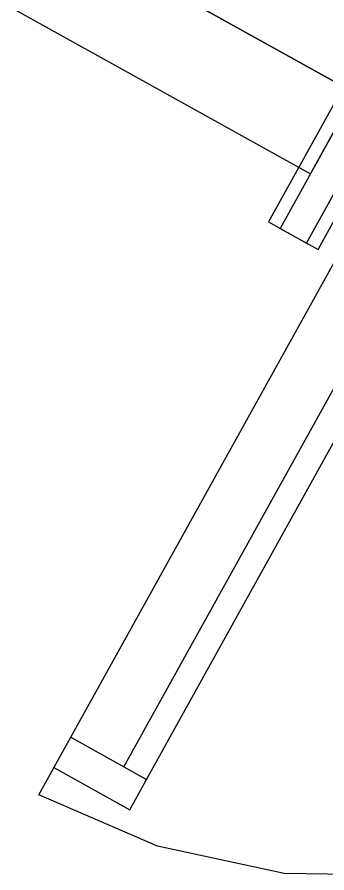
# Model space of a CAD drawing. Header units: metres. Extents: x 2.3 to 42.8, y 0.9 to 31.9.
# Drawn here: x 10.8042 to 10.9446, y 10.8935 to 11.2814 of the extents above; entities that cross this region are included whole.
import ezdxf

# ---------------------------------------------------------------- set-up
doc = ezdxf.new("R2010")
doc.units = ezdxf.units.M
doc.layers.add('PARETI_STRUTTURE', color=7, linetype='Continuous')

msp = doc.modelspace()

# ---------------------------------------------------------------- linework, layer by layer
at = {"layer": 'PARETI_STRUTTURE'}
for points in [[(10.59941, 11.44572), (10.95741, 11.24694), (10.98035, 11.28825), (10.64816, 11.47269)], [(10.53784, 11.43217), (10.93715, 11.21045), (10.95741, 11.24695), (10.59941, 11.44572)], [(10.98837, 11.26213), (10.97116, 11.27169), (10.92337, 11.18563), (10.94059, 11.17608), (10.95492, 11.2019)], [(10.81397, 10.92887), (10.95943, 11.19083)], [(10.85254, 10.94156), (10.97072, 11.1544)], [(10.82845, 10.95494), (10.86287, 10.93583), (10.98105, 11.14866)], [(11.3379, 10.63796), (11.28958, 10.67138), (11.24872, 10.71358), (11.21687, 10.76292), (11.19526, 10.81755), (11.18472, 10.87533), (11.18566, 10.93406), (11.19804, 10.99148), (11.22139, 11.04538), (11.18797, 10.99708), (11.14579, 10.9562), (11.09643, 10.92435), (11.0418, 10.90274), (10.98403, 10.89221), (10.92529, 10.89315), (10.86787, 10.90553), (10.81397, 10.92887)], [(10.8208, 10.94117), (10.85523, 10.92206)], [(10.85522, 10.92206), (10.86286, 10.93582)]]:
    msp.add_lwpolyline(points, dxfattribs=at)
msp.add_lwpolyline([(10.98308, 11.26507), (10.96587, 11.27462), (10.91808, 11.18857), (10.9353, 11.17901)], close=True, dxfattribs=at)

doc.saveas('drawing.dxf')
